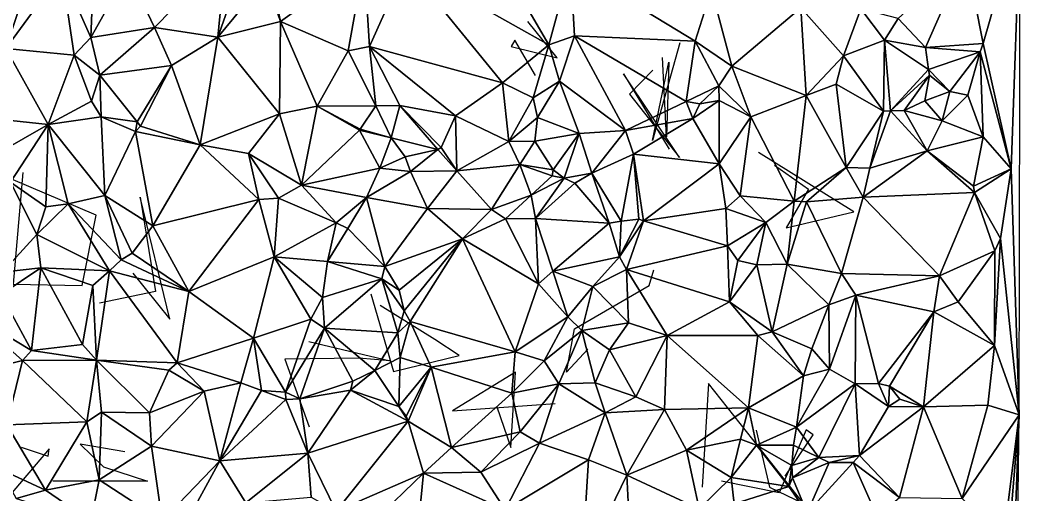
# Model space of a CAD drawing. Header units: metres. Extents: x -15.7 to 15, y -15 to 15.4.
# Drawn here: x 0.34 to 15, y -4.91 to 2.05 of the extents above; entities that cross this region are included whole.
import ezdxf

# ---------------------------------------------------------------- set-up
doc = ezdxf.new("R2010")
doc.units = ezdxf.units.M
doc.layers.add('CRACKS', color=1, linetype='Continuous')
doc.layers.add('STREET_MESH', color=7, linetype='Continuous')

msp = doc.modelspace()

# ---------------------------------------------------------------- linework, layer by layer
at = {"layer": 'CRACKS'}
for points in [[(7.895, 1.235, 0.1), (7.592, 1.755, 0.1), (7.54, 1.661, 0.1), (8.215, 1.493, 0.1), (7.784, 2.026, 0.1)], [(10.013, 1.713, 0.1), (9.612, 0.285, 0.1), (9.853, 1.432, 0.1), (9.818, 0.339, 0.1), (9.76, 1.502, 0.1)], [(9.616, 1.313, 0.1), (9.273, 0.964, 0.1), (10.008, 0.035, 0.1), (9.188, 1.26, 0.1), (9.856, 0.159, 0.1)], [(11.402, -0.079, 0.1), (11.901, -0.43, 0.1), (11.573, -0.995, 0.1), (12.562, -0.76, 0.1), (11.164, 0.107, 0.1)], [(0.381, -0.183, 0.1), (0.24, -1.819, 0.1), (1.252, -1.837, 0.1), (1.458, -0.808, 0.1), (-0.03, -0.181, 0.1)], [(1.993, -1.658, 0.1), (2.534, -2.331, 0.1), (2.103, -0.546, 0.1), (2.325, -1.926, 0.1), (1.504, -2.1, 0.1)], [(8.666, -2.773, 0.1), (8.353, -3.108, 0.1), (8.468, -2.476, 0.1), (9.562, -1.839, 0.1), (9.63, -1.609, 0.1)], [(5.482, -1.962, 0.1), (5.815, -3.098, 0.1), (6.776, -2.862, 0.1), (6.422, -2.629, 0.1), (5.619, -2.13, 0.1)], [(4.572, -2.657, 0.1), (5.768, -2.944, 0.1), (5.308, -2.902, 0.1), (4.223, -2.918, 0.1), (4.577, -3.911, 0.1)], [(7.329, -3.615, 0.1), (7.535, -4.211, 0.1), (7.603, -3.106, 0.1), (6.678, -3.675, 0.1), (8.184, -3.566, 0.1)], [(11.132, -3.956, 0.1), (11.325, -4.791, 0.1), (11.828, -5.03, 0.1), (10.435, -3.274, 0.1), (10.342, -4.791, 0.1)], [(11.557, -4.631, 0.1), (11.97, -4.026, 0.1), (11.866, -3.951, 0.1), (11.47, -4.875, 0.1), (10.623, -4.703, 0.1)], [(0.357, -4.209, 0.1), (0.753, -4.34, 0.1), (0.768, -4.23, 0.1), (-0.108, -5.258, 0.1), (-0.101, -5.376, 0.1)], [(1.876, -4.277, 0.1), (1.221, -4.163, 0.1), (1.563, -4.494, 0.1), (2.211, -4.707, 0.1), (0.822, -4.707, 0.1)]]:
    msp.add_polyline3d(points, dxfattribs=at)
at = {"layer": 'STREET_MESH'}
for points in [[(6.898, 3.732), (5.999, 2.863), (8.09, 1.684)], [(8.411, 2.853), (6.898, 3.732), (8.09, 1.684)], [(14.204, 2.988), (14.462, 1.703), (15, 3.595)], [(14.462, 1.703), (14.87, -0.132), (15, 3.595)], [(14.87, -0.132), (14.99, -3.732), (15, 3.595)], [(2.311, 1.94), (3.356, 3.009), (1.922, 2.762)], [(2.311, 1.94), (3.239, 1.796), (3.356, 3.009)], [(3.239, 1.796), (3.625, 2.891), (3.356, 3.009)], [(13.216, 2.071), (13.613, 1.647), (14.204, 2.988)], [(14.204, 2.988), (13.613, 1.647), (14.462, 1.703)], [(0.134, 1.632), (0.539, 2.853), (-0.475, 2.685)], [(0.954, 2.756), (0.539, 2.853), (0.134, 1.632)], [(3.942, 2.652), (3.625, 2.891), (3.239, 1.796)], [(4.01, 2.736), (4.16, 2.027), (5.383, 2.905)], [(5.383, 2.905), (4.16, 2.027), (5.15, 1.597)], [(5.461, 1.663), (5.383, 2.905), (5.15, 1.597)], [(5.461, 1.663), (5.999, 2.863), (5.383, 2.905)], [(7.414, 1.128), (5.999, 2.863), (5.461, 1.663)], [(5.999, 2.863), (7.414, 1.128), (8.09, 1.684)], [(8.47, 1.817), (8.411, 2.853), (8.09, 1.684)], [(8.411, 2.853), (10.238, 1.737), (10.475, 2.494)], [(8.411, 2.853), (8.47, 1.817), (10.238, 1.737)], [(1.135, 1.535), (0.954, 2.756), (0.134, 1.632)], [(1.379, 1.794), (1.416, 2.779), (0.954, 2.756)], [(1.135, 1.535), (1.379, 1.794), (0.954, 2.756)], [(1.416, 2.779), (1.379, 1.794), (1.922, 2.762)], [(1.379, 1.794), (2.311, 1.94), (1.922, 2.762)], [(3.942, 2.652), (3.239, 1.796), (4.16, 2.027)], [(4.01, 2.736), (3.942, 2.652), (4.16, 2.027)], [(10.238, 1.737), (10.777, 1.373), (10.475, 2.494)], [(10.777, 1.373), (11.788, 2.23), (10.475, 2.494)], [(11.788, 2.23), (10.777, 1.373), (11.866, 0.946)], [(12.414, 1.527), (11.788, 2.23), (11.866, 0.946)], [(12.668, 2.215), (11.788, 2.23), (12.414, 1.527)], [(13.011, 1.755), (12.668, 2.215), (12.414, 1.527)], [(12.668, 2.215), (13.011, 1.755), (13.216, 2.071)], [(13.011, 1.755), (13.613, 1.647), (13.216, 2.071)], [(1.379, 1.794), (1.509, 1.242), (2.311, 1.94)], [(2.311, 1.94), (1.509, 1.242), (2.56, 1.382)], [(2.311, 1.94), (2.56, 1.382), (3.239, 1.796)], [(3.239, 1.796), (4.143, 0.675), (4.16, 2.027)], [(4.16, 2.027), (4.143, 0.675), (4.694, 0.786)], [(4.16, 2.027), (4.694, 0.786), (5.15, 1.597)], [(1.379, 1.794), (1.135, 1.535), (1.509, 1.242)], [(3.239, 1.796), (2.56, 1.382), (2.98, 0.222)], [(4.143, 0.675), (3.239, 1.796), (2.98, 0.222)], [(8.247, 1.154), (8.47, 1.817), (8.09, 1.684)], [(8.247, 1.154), (9.218, 0.43), (8.47, 1.817)], [(8.47, 1.817), (10.107, 0.858), (10.238, 1.737)], [(9.218, 0.43), (10.107, 0.858), (8.47, 1.817)], [(0.134, 1.632), (-0.663, 0.672), (0.753, 0.518)], [(1.135, 1.535), (0.134, 1.632), (0.753, 0.518)], [(5.557, 0.794), (5.461, 1.663), (5.15, 1.597)], [(5.461, 1.663), (5.557, 0.794), (5.91, 0.797)], [(6.722, 0.644), (5.461, 1.663), (5.91, 0.797)], [(6.722, 0.644), (7.414, 1.128), (5.461, 1.663)], [(7.414, 1.128), (7.861, 0.908), (8.09, 1.684)], [(7.861, 0.908), (8.247, 1.154), (8.09, 1.684)], [(10.107, 0.858), (10.587, 1.084), (10.238, 1.737)], [(10.587, 1.084), (10.777, 1.373), (10.238, 1.737)], [(13.011, 1.755), (12.414, 1.527), (13.001, 0.716)], [(13.1, 0.719), (13.011, 1.755), (13.001, 0.716)], [(13.66, 1.324), (13.011, 1.755), (13.1, 0.719)], [(13.011, 1.755), (13.66, 1.324), (13.613, 1.647)], [(14.462, 1.703), (13.613, 1.647), (14.418, 1.584)], [(13.613, 1.647), (13.66, 1.324), (14.418, 1.584)], [(14.87, -0.132), (14.462, 1.703), (14.418, 1.584)], [(1.387, 0.859), (1.135, 1.535), (0.753, 0.518)], [(1.509, 1.242), (1.135, 1.535), (1.387, 0.859)], [(4.694, 0.786), (5.557, 0.794), (5.15, 1.597)], [(12.305, 1.111), (12.414, 1.527), (11.866, 0.946)], [(12.414, 1.527), (12.305, 1.111), (13.001, 0.716)], [(13.66, 1.324), (13.972, 1.003), (14.418, 1.584)], [(13.972, 1.003), (14.233, 0.947), (14.418, 1.584)], [(14.233, 0.947), (14.46, 0.339), (14.418, 1.584)], [(14.46, 0.339), (14.87, -0.132), (14.418, 1.584)], [(2.56, 1.382), (1.509, 1.242), (2.058, 0.559)], [(2.106, 0.493), (2.56, 1.382), (2.058, 0.559)], [(2.56, 1.382), (2.106, 0.493), (2.98, 0.222)], [(10.587, 1.084), (11.055, 0.63), (10.777, 1.373)], [(10.777, 1.373), (11.055, 0.63), (11.866, 0.946)], [(13.673, 1.242), (13.66, 1.324), (13.1, 0.719)], [(13.66, 1.324), (13.673, 1.242), (13.972, 1.003)], [(1.509, 1.242), (1.387, 0.859), (1.528, 0.631)], [(1.509, 1.242), (1.528, 0.631), (2.058, 0.559)], [(13.673, 1.242), (13.1, 0.719), (13.302, 0.725)], [(13.673, 1.242), (13.302, 0.725), (13.603, 0.864)], [(13.673, 1.242), (13.603, 0.864), (13.972, 1.003)], [(6.722, 0.644), (7.505, 0.27), (7.414, 1.128)], [(7.505, 0.27), (7.861, 0.908), (7.414, 1.128)], [(8.247, 1.154), (7.861, 0.908), (7.924, 0.623)], [(8.247, 1.154), (7.924, 0.623), (8.538, 0.386)], [(9.218, 0.43), (8.247, 1.154), (8.538, 0.386)], [(10.587, 1.084), (10.107, 0.858), (10.307, 0.824)], [(10.59, 0.871), (10.587, 1.084), (10.307, 0.824)], [(10.587, 1.084), (10.59, 0.871), (11.055, 0.63)], [(12.452, -0.113), (12.305, 1.111), (11.866, 0.946)], [(12.305, 1.111), (12.452, -0.113), (13.001, 0.716)], [(7.861, 0.908), (7.505, 0.27), (7.924, 0.623)], [(11.055, 0.63), (11.691, -0.606), (11.866, 0.946)], [(11.691, -0.606), (12.452, -0.113), (11.866, 0.946)], [(13.603, 0.864), (13.858, 0.572), (13.972, 1.003)], [(13.858, 0.572), (14.233, 0.947), (13.972, 1.003)], [(14.233, 0.947), (13.858, 0.572), (14.46, 0.339)], [(1.528, 0.631), (1.387, 0.859), (0.753, 0.518)], [(4.143, 0.675), (4.468, -0.37), (4.694, 0.786)], [(4.468, -0.37), (5.319, 0.437), (4.694, 0.786)], [(5.326, 0.449), (5.557, 0.794), (4.694, 0.786)], [(5.319, 0.437), (5.326, 0.449), (4.694, 0.786)], [(5.326, 0.449), (5.781, 0.322), (5.557, 0.794)], [(5.557, 0.794), (5.781, 0.322), (5.91, 0.797)], [(5.781, 0.322), (6.466, 0.151), (5.91, 0.797)], [(6.516, 0.18), (6.722, 0.644), (5.91, 0.797)], [(6.466, 0.151), (6.516, 0.18), (5.91, 0.797)], [(10.107, 0.858), (9.218, 0.43), (10.202, 0.606)], [(10.107, 0.858), (10.202, 0.606), (10.307, 0.824)], [(10.202, 0.606), (10.59, 0.871), (10.307, 0.824)], [(10.591, -0.058), (10.59, 0.871), (10.202, 0.606)], [(11.055, 0.63), (10.59, 0.871), (10.591, -0.058)], [(13.302, 0.725), (13.858, 0.572), (13.603, 0.864)], [(0.753, 0.518), (-0.663, 0.672), (0.015, 0.097)], [(1.528, 0.631), (0.753, 0.518), (1.581, -0.521)], [(2.033, 0.415), (1.528, 0.631), (1.581, -0.521)], [(1.528, 0.631), (2.033, 0.415), (2.058, 0.559)], [(3.689, 0.095), (4.143, 0.675), (2.98, 0.222)], [(4.143, 0.675), (3.689, 0.095), (4.468, -0.37)], [(6.516, 0.18), (6.743, -0.162), (6.722, 0.644)], [(6.743, -0.162), (7.505, 0.27), (6.722, 0.644)], [(7.505, 0.27), (7.889, 0.273), (7.924, 0.623)], [(7.924, 0.623), (7.889, 0.273), (8.538, 0.386)], [(9.218, 0.43), (9.336, 0.085), (10.202, 0.606)], [(9.336, 0.085), (10.591, -0.058), (10.202, 0.606)], [(11.055, 0.63), (10.591, -0.058), (10.898, -0.527)], [(11.691, -0.606), (11.055, 0.63), (10.898, -0.527)], [(12.452, -0.113), (12.799, -0.122), (13.001, 0.716)], [(12.799, -0.122), (13.1, 0.719), (13.001, 0.716)], [(13.1, 0.719), (12.799, -0.122), (13.641, 0.135)], [(13.302, 0.725), (13.1, 0.719), (13.641, 0.135)], [(13.858, 0.572), (13.302, 0.725), (13.641, 0.135)], [(0.201, -0.324), (0.753, 0.518), (0.015, 0.097)], [(0.717, -0.688), (0.753, 0.518), (0.201, -0.324)], [(0.753, 0.518), (0.717, -0.688), (1.046, -0.644)], [(1.581, -0.521), (0.753, 0.518), (1.046, -0.644)], [(2.033, 0.415), (2.106, 0.493), (2.058, 0.559)], [(2.106, 0.493), (2.033, 0.415), (2.98, 0.222)], [(5.781, 0.322), (5.326, 0.449), (5.319, 0.437)], [(14.46, 0.339), (13.858, 0.572), (13.641, 0.135)], [(2.288, -0.964), (2.033, 0.415), (1.581, -0.521)], [(2.033, 0.415), (2.288, -0.964), (2.98, 0.222)], [(4.468, -0.37), (5.615, -0.119), (5.319, 0.437)], [(5.615, -0.119), (5.781, 0.322), (5.319, 0.437)], [(5.985, 0.044), (5.781, 0.322), (5.615, -0.119)], [(5.781, 0.322), (5.985, 0.044), (6.466, 0.151)], [(7.889, 0.273), (8.155, -0.144), (8.538, 0.386)], [(8.155, -0.144), (8.318, -0.266), (8.538, 0.386)], [(8.318, -0.266), (8.723, -0.196), (8.538, 0.386)], [(8.723, -0.196), (9.218, 0.43), (8.538, 0.386)], [(9.218, 0.43), (8.723, -0.196), (9.336, 0.085)], [(14.319, -0.386), (14.46, 0.339), (13.641, 0.135)], [(14.46, 0.339), (14.319, -0.386), (14.87, -0.132)], [(2.288, -0.964), (3.843, -0.58), (2.98, 0.222)], [(3.843, -0.58), (3.689, 0.095), (2.98, 0.222)], [(5.985, 0.044), (6.062, -0.168), (6.466, 0.151)], [(6.466, 0.151), (6.062, -0.168), (6.743, -0.162)], [(6.516, 0.18), (6.466, 0.151), (6.743, -0.162)], [(7.505, 0.27), (6.743, -0.162), (7.667, -0.066)], [(7.889, 0.273), (7.505, 0.27), (7.667, -0.066)], [(8.155, -0.144), (7.889, 0.273), (7.667, -0.066)], [(4.468, -0.37), (3.689, 0.095), (4.129, -0.559)], [(3.689, 0.095), (3.843, -0.58), (4.129, -0.559)], [(6.062, -0.168), (5.985, 0.044), (5.615, -0.119)], [(8.723, -0.196), (9.155, -0.899), (9.336, 0.085)], [(9.155, -0.899), (9.41, -0.87), (9.336, 0.085)], [(9.336, 0.085), (9.482, -0.891), (10.591, -0.058)], [(9.41, -0.87), (9.482, -0.891), (9.336, 0.085)], [(13.641, 0.135), (12.799, -0.122), (12.699, -0.544)], [(14.332, -0.477), (13.641, 0.135), (12.699, -0.544)], [(14.332, -0.477), (14.319, -0.386), (13.641, 0.135)], [(5.418, -0.552), (5.615, -0.119), (4.468, -0.37)], [(5.418, -0.552), (6.062, -0.168), (5.615, -0.119)], [(6.743, -0.162), (7.253, -0.727), (7.667, -0.066)], [(7.253, -0.727), (7.833, -0.515), (7.667, -0.066)], [(8.14, -0.233), (8.155, -0.144), (7.667, -0.066)], [(7.833, -0.515), (8.14, -0.233), (7.667, -0.066)], [(8.14, -0.233), (8.318, -0.266), (8.155, -0.144)], [(9.482, -0.891), (10.689, -0.712), (10.591, -0.058)], [(10.591, -0.058), (10.689, -0.712), (10.898, -0.527)], [(11.691, -0.606), (11.868, -0.612), (12.452, -0.113)], [(12.452, -0.113), (11.868, -0.612), (12.699, -0.544)], [(12.799, -0.122), (12.452, -0.113), (12.699, -0.544)], [(14.319, -0.386), (14.332, -0.477), (14.87, -0.132)], [(14.87, -0.132), (14.332, -0.477), (14.716, -1.151)], [(14.99, -3.732), (14.87, -0.132), (14.716, -1.151)], [(6.315, -0.712), (6.062, -0.168), (5.418, -0.552)], [(6.062, -0.168), (6.315, -0.712), (6.743, -0.162)], [(6.315, -0.712), (7.253, -0.727), (6.743, -0.162)], [(8.14, -0.233), (7.833, -0.515), (8.318, -0.266)], [(7.833, -0.515), (7.897, -0.86), (8.318, -0.266)], [(8.318, -0.266), (7.897, -0.86), (8.472, -0.338)], [(8.723, -0.196), (8.318, -0.266), (8.472, -0.338)], [(8.976, -0.925), (8.723, -0.196), (8.472, -0.338)], [(8.976, -0.925), (9.155, -0.899), (8.723, -0.196)], [(0.082, -1.642), (0.586, -1.094), (0.201, -0.324)], [(0.586, -1.094), (0.717, -0.688), (0.201, -0.324)], [(4.974, -0.921), (4.468, -0.37), (4.129, -0.559)], [(4.974, -0.921), (5.418, -0.552), (4.468, -0.37)], [(7.897, -0.86), (8.976, -0.925), (8.472, -0.338)], [(1.821, -1.461), (1.581, -0.521), (1.046, -0.644)], [(1.984, -1.364), (2.288, -0.964), (1.581, -0.521)], [(1.821, -1.461), (1.984, -1.364), (1.581, -0.521)], [(3.843, -0.58), (2.288, -0.964), (2.816, -1.925)], [(4.068, -1.417), (3.843, -0.58), (2.816, -1.925)], [(3.843, -0.58), (4.068, -1.417), (4.129, -0.559)], [(4.068, -1.417), (4.974, -0.921), (4.129, -0.559)], [(5.144, -1.002), (5.418, -0.552), (4.974, -0.921)], [(5.418, -0.552), (5.144, -1.002), (5.689, -1.56)], [(6.315, -0.712), (5.418, -0.552), (5.689, -1.56)], [(7.833, -0.515), (7.253, -0.727), (7.458, -0.864)], [(7.897, -0.86), (7.833, -0.515), (7.458, -0.864)], [(10.689, -0.712), (11.275, -0.917), (10.898, -0.527)], [(11.275, -0.917), (11.691, -0.606), (10.898, -0.527)], [(11.868, -0.612), (12.382, -1.661), (12.699, -0.544)], [(12.382, -1.661), (13.822, -1.698), (12.699, -0.544)], [(13.822, -1.698), (14.332, -0.477), (12.699, -0.544)], [(14.629, -1.329), (14.332, -0.477), (13.822, -1.698)], [(14.332, -0.477), (14.629, -1.329), (14.716, -1.151)], [(0.586, -1.094), (1.653, -1.625), (1.046, -0.644)], [(0.717, -0.688), (0.586, -1.094), (1.046, -0.644)], [(1.653, -1.625), (1.821, -1.461), (1.046, -0.644)], [(6.825, -1.154), (6.315, -0.712), (5.689, -1.56)], [(7.253, -0.727), (6.315, -0.712), (6.825, -1.154)], [(7.458, -0.864), (7.253, -0.727), (6.825, -1.154)], [(10.689, -0.712), (9.482, -0.891), (10.713, -1.256)], [(11.275, -0.917), (10.689, -0.712), (10.713, -1.256)], [(11.691, -0.606), (11.275, -0.917), (11.584, -1.525)], [(11.868, -0.612), (11.691, -0.606), (11.584, -1.525)], [(12.382, -1.661), (11.868, -0.612), (11.584, -1.525)], [(7.458, -0.864), (6.825, -1.154), (7.941, -1.817)], [(7.897, -0.86), (7.458, -0.864), (7.941, -1.817)], [(8.976, -0.925), (7.897, -0.86), (8.15, -1.627)], [(8.15, -1.627), (7.897, -0.86), (7.941, -1.817)], [(9.41, -0.87), (9.129, -1.417), (9.482, -0.891)], [(9.41, -0.87), (9.155, -0.899), (9.129, -1.417)], [(2.288, -0.964), (1.984, -1.364), (2.816, -1.925)], [(4.849, -1.486), (4.974, -0.921), (4.068, -1.417)], [(5.144, -1.002), (4.974, -0.921), (4.849, -1.486)], [(5.144, -1.002), (4.849, -1.486), (5.689, -1.56)], [(8.976, -0.925), (8.15, -1.627), (9.129, -1.417)], [(9.155, -0.899), (8.976, -0.925), (9.129, -1.417)], [(9.129, -1.417), (9.233, -1.604), (9.482, -0.891)], [(9.482, -0.891), (9.233, -1.604), (10.713, -1.256)], [(10.865, -1.475), (11.275, -0.917), (10.713, -1.256)], [(11.14, -1.538), (11.275, -0.917), (10.865, -1.475)], [(11.275, -0.917), (11.14, -1.538), (11.584, -1.525)], [(0.586, -1.094), (0.082, -1.642), (0.647, -1.581)], [(1.653, -1.625), (0.586, -1.094), (0.647, -1.581)], [(5.9, -1.909), (6.825, -1.154), (5.689, -1.56)], [(5.9, -1.909), (5.971, -2.211), (6.825, -1.154)], [(5.971, -2.211), (6.059, -2.366), (6.825, -1.154)], [(6.059, -2.366), (7.601, -2.81), (6.825, -1.154)], [(6.825, -1.154), (7.601, -2.81), (7.941, -1.817)], [(14.625, -2.72), (14.99, -3.732), (14.716, -1.151)], [(14.629, -1.329), (14.625, -2.72), (14.716, -1.151)], [(9.233, -1.604), (10.74, -2.079), (10.713, -1.256)], [(10.74, -2.079), (10.865, -1.475), (10.713, -1.256)], [(1.821, -1.461), (1.653, -1.625), (2.816, -1.925)], [(1.984, -1.364), (1.821, -1.461), (2.816, -1.925)], [(3.765, -2.608), (4.068, -1.417), (2.816, -1.925)], [(3.765, -2.608), (4.602, -2.331), (4.068, -1.417)], [(4.849, -1.486), (4.068, -1.417), (4.772, -2.017)], [(4.068, -1.417), (4.602, -2.331), (4.772, -2.017)], [(9.129, -1.417), (8.15, -1.627), (8.735, -1.854)], [(9.129, -1.417), (8.735, -1.854), (9.233, -1.604)], [(14.093, -2.08), (14.629, -1.329), (13.822, -1.698)], [(14.629, -1.329), (14.093, -2.08), (14.625, -2.72)], [(0.063, -1.969), (0.507, -2.791), (0.647, -1.581)], [(0.082, -1.642), (0.063, -1.969), (0.647, -1.581)], [(0.507, -2.791), (1.257, -2.702), (0.647, -1.581)], [(1.405, -1.841), (1.653, -1.625), (0.647, -1.581)], [(1.257, -2.702), (1.405, -1.841), (0.647, -1.581)], [(5.643, -1.742), (4.849, -1.486), (4.772, -2.017)], [(4.849, -1.486), (5.643, -1.742), (5.689, -1.56)], [(5.643, -1.742), (5.9, -1.909), (5.689, -1.56)], [(9.233, -1.604), (8.735, -1.854), (9.258, -2.388)], [(9.233, -1.604), (9.828, -2.57), (10.74, -2.079)], [(9.828, -2.57), (9.233, -1.604), (9.258, -2.388)], [(10.74, -2.079), (11.14, -1.538), (10.865, -1.475)], [(10.74, -2.079), (11.365, -2.517), (11.14, -1.538)], [(11.14, -1.538), (11.365, -2.517), (11.584, -1.525)], [(11.365, -2.517), (12.196, -2.12), (11.584, -1.525)], [(12.196, -2.12), (12.382, -1.661), (11.584, -1.525)], [(1.405, -1.841), (1.46, -2.931), (1.653, -1.625)], [(1.46, -2.931), (2.643, -2.972), (1.653, -1.625)], [(1.653, -1.625), (2.643, -2.972), (2.816, -1.925)], [(5.643, -1.742), (4.772, -2.017), (4.805, -2.465)], [(5.877, -2.534), (5.643, -1.742), (4.805, -2.465)], [(5.643, -1.742), (5.971, -2.211), (5.9, -1.909)], [(5.643, -1.742), (5.877, -2.534), (5.971, -2.211)], [(8.373, -2.298), (8.15, -1.627), (7.941, -1.817)], [(8.735, -1.854), (8.15, -1.627), (8.373, -2.298)], [(12.196, -2.12), (12.593, -1.979), (12.382, -1.661)], [(12.382, -1.661), (12.593, -1.979), (13.822, -1.698)], [(12.593, -1.979), (13.735, -2.226), (13.822, -1.698)], [(13.735, -2.226), (14.093, -2.08), (13.822, -1.698)], [(1.405, -1.841), (1.257, -2.702), (1.46, -2.931)], [(7.601, -2.81), (8.373, -2.298), (7.941, -1.817)], [(8.735, -1.854), (8.373, -2.298), (8.578, -2.497)], [(8.735, -1.854), (8.578, -2.497), (9.258, -2.388)], [(0.063, -1.969), (-0.41, -2.24), (0.507, -2.791)], [(2.643, -2.972), (3.765, -2.608), (2.816, -1.925)], [(4.772, -2.017), (4.602, -2.331), (4.805, -2.465)], [(12.209, -3.064), (12.593, -1.979), (12.196, -2.12)], [(12.209, -3.064), (12.582, -3.278), (12.593, -1.979)], [(12.582, -3.278), (12.923, -3.272), (12.593, -1.979)], [(12.593, -1.979), (12.923, -3.272), (13.735, -2.226)], [(10.74, -2.079), (9.828, -2.57), (11.155, -2.569)], [(11.365, -2.517), (10.74, -2.079), (11.155, -2.569)], [(11.946, -2.768), (12.196, -2.12), (11.365, -2.517)], [(11.946, -2.768), (12.209, -3.064), (12.196, -2.12)], [(14.093, -2.08), (13.735, -2.226), (14.625, -2.72)], [(-0.41, -2.24), (-0.578, -3.177), (0.376, -2.938)], [(-0.41, -2.24), (0.376, -2.938), (0.507, -2.791)], [(3.765, -2.608), (4.23, -3.4), (4.602, -2.331)], [(4.602, -2.331), (4.23, -3.4), (4.805, -2.465)], [(5.971, -2.211), (5.877, -2.534), (6.059, -2.366)], [(8.024, -2.94), (8.373, -2.298), (7.601, -2.81)], [(8.373, -2.298), (8.024, -2.94), (8.578, -2.497)], [(12.923, -3.272), (13.088, -3.312), (13.735, -2.226)], [(13.735, -2.226), (13.088, -3.312), (13.586, -3.618)], [(13.735, -2.226), (13.586, -3.618), (14.625, -2.72)], [(4.23, -3.4), (4.44, -3.5), (4.805, -2.465)], [(4.44, -3.5), (5.221, -3.239), (4.805, -2.465)], [(5.221, -3.239), (5.543, -3.083), (4.805, -2.465)], [(5.543, -3.083), (5.877, -2.534), (4.805, -2.465)], [(6.059, -2.366), (5.877, -2.534), (5.911, -2.892)], [(6.059, -2.366), (5.911, -2.892), (6.368, -3.037)], [(7.601, -2.81), (6.059, -2.366), (6.368, -3.037)], [(8.578, -2.497), (8.98, -2.783), (9.258, -2.388)], [(8.98, -2.783), (9.828, -2.57), (9.258, -2.388)], [(3.577, -3.263), (3.765, -2.608), (2.643, -2.972)], [(3.765, -2.608), (3.577, -3.263), (3.881, -3.376)], [(4.23, -3.4), (3.765, -2.608), (3.881, -3.376)], [(5.911, -2.892), (5.877, -2.534), (5.543, -3.083)], [(8.578, -2.497), (8.024, -2.94), (8.24, -3.277)], [(8.773, -3.266), (8.578, -2.497), (8.24, -3.277)], [(8.773, -3.266), (8.98, -2.783), (8.578, -2.497)], [(8.98, -2.783), (9.369, -3.47), (9.828, -2.57)], [(9.828, -2.57), (9.369, -3.47), (9.79, -3.653)], [(11.019, -3.633), (9.828, -2.57), (9.79, -3.653)], [(9.828, -2.57), (11.019, -3.633), (11.155, -2.569)], [(11.019, -3.633), (11.828, -3.163), (11.155, -2.569)], [(11.828, -3.163), (11.365, -2.517), (11.155, -2.569)], [(11.828, -3.163), (11.946, -2.768), (11.365, -2.517)], [(1.46, -2.931), (1.257, -2.702), (0.507, -2.791)], [(8.98, -2.783), (8.773, -3.266), (9.369, -3.47)], [(11.946, -2.768), (11.828, -3.163), (12.209, -3.064)], [(13.586, -3.618), (14.528, -3.59), (14.625, -2.72)], [(14.625, -2.72), (14.528, -3.59), (14.99, -3.732)], [(0.376, -2.938), (1.46, -2.931), (0.507, -2.791)], [(0.376, -2.938), (1.321, -3.836), (1.46, -2.931)], [(1.46, -2.931), (1.321, -3.836), (1.536, -3.692)], [(2.236, -3.703), (1.46, -2.931), (1.536, -3.692)], [(2.52, -3.08), (1.46, -2.931), (2.236, -3.703)], [(2.52, -3.08), (2.643, -2.972), (1.46, -2.931)], [(5.893, -3.61), (5.911, -2.892), (5.543, -3.083)], [(5.911, -2.892), (5.893, -3.61), (6.368, -3.037)], [(7.551, -3.418), (7.601, -2.81), (6.368, -3.037)], [(7.551, -3.418), (8.024, -2.94), (7.601, -2.81)], [(0.376, -2.938), (-0.578, -3.177), (0.148, -3.881)], [(1.321, -3.836), (0.376, -2.938), (0.148, -3.881)], [(2.52, -3.08), (3.039, -3.385), (2.643, -2.972)], [(3.039, -3.385), (3.577, -3.263), (2.643, -2.972)], [(5.893, -3.61), (5.999, -3.753), (6.368, -3.037)], [(5.999, -3.753), (6.031, -3.827), (6.368, -3.037)], [(6.031, -3.827), (6.664, -4.21), (6.368, -3.037)], [(6.664, -4.21), (7.551, -3.418), (6.368, -3.037)], [(8.024, -2.94), (7.551, -3.418), (8.24, -3.277)], [(12.209, -3.064), (11.828, -3.163), (11.724, -3.915)], [(12.582, -3.278), (12.209, -3.064), (11.724, -3.915)], [(3.039, -3.385), (2.52, -3.08), (2.236, -3.703)], [(5.187, -3.371), (5.543, -3.083), (5.221, -3.239)], [(5.187, -3.371), (5.893, -3.61), (5.543, -3.083)], [(11.828, -3.163), (11.019, -3.633), (11.724, -3.915)], [(3.268, -4.408), (3.577, -3.263), (3.039, -3.385)], [(3.577, -3.263), (3.268, -4.408), (3.881, -3.376)], [(4.44, -3.5), (5.187, -3.371), (5.221, -3.239)], [(4.44, -3.5), (4.559, -4.293), (5.187, -3.371)], [(4.559, -4.293), (6.031, -3.827), (5.187, -3.371)], [(6.031, -3.827), (5.893, -3.61), (5.187, -3.371)], [(7.551, -3.418), (7.673, -3.984), (8.24, -3.277)], [(7.673, -3.984), (7.956, -4.149), (8.24, -3.277)], [(7.956, -4.149), (8.917, -3.703), (8.24, -3.277)], [(8.917, -3.703), (8.773, -3.266), (8.24, -3.277)], [(9.369, -3.47), (8.773, -3.266), (8.917, -3.703)], [(12.582, -3.278), (11.724, -3.915), (12.049, -4.359)], [(12.645, -4.327), (12.582, -3.278), (12.049, -4.359)], [(12.923, -3.272), (12.582, -3.278), (13.07, -3.613)], [(12.582, -3.278), (12.645, -4.327), (13.07, -3.613)], [(13.088, -3.312), (12.923, -3.272), (13.07, -3.613)], [(13.237, -3.503), (13.088, -3.312), (13.07, -3.613)], [(13.088, -3.312), (13.237, -3.503), (13.586, -3.618)], [(2.266, -4.191), (3.039, -3.385), (2.236, -3.703)], [(2.266, -4.191), (3.268, -4.408), (3.039, -3.385)], [(3.268, -4.408), (4.238, -3.507), (3.881, -3.376)], [(4.238, -3.507), (3.268, -4.408), (4.559, -4.293)], [(4.238, -3.507), (4.23, -3.4), (3.881, -3.376)], [(4.23, -3.4), (4.238, -3.507), (4.44, -3.5)], [(4.238, -3.507), (4.559, -4.293), (4.44, -3.5)], [(7.673, -3.984), (7.551, -3.418), (6.664, -4.21)], [(9.369, -3.47), (8.917, -3.703), (9.79, -3.653)], [(13.586, -3.618), (13.237, -3.503), (13.07, -3.613)], [(5.893, -3.61), (6.031, -3.827), (5.999, -3.753)], [(8.917, -3.703), (9.236, -4.619), (9.79, -3.653)], [(9.236, -4.619), (10.111, -4.251), (9.79, -3.653)], [(10.111, -4.251), (11.019, -3.633), (9.79, -3.653)], [(11.019, -3.633), (10.111, -4.251), (10.902, -4.089)], [(11.138, -4.177), (11.019, -3.633), (10.902, -4.089)], [(11.019, -3.633), (11.138, -4.177), (11.724, -3.915)], [(12.645, -4.327), (13.586, -3.618), (13.07, -3.613)], [(13.586, -3.618), (12.645, -4.327), (13.232, -4.943)], [(14.151, -4.96), (13.586, -3.618), (13.232, -4.943)], [(14.528, -3.59), (13.586, -3.618), (14.151, -4.96)], [(14.528, -3.59), (14.151, -4.96), (14.99, -3.732)], [(1.321, -3.836), (1.501, -4.683), (1.536, -3.692)], [(1.501, -4.683), (2.266, -4.191), (1.536, -3.692)], [(2.266, -4.191), (2.236, -3.703), (1.536, -3.692)], [(8.917, -3.703), (7.956, -4.149), (8.674, -4.39)], [(9.236, -4.619), (8.917, -3.703), (8.674, -4.39)], [(14.99, -3.732), (14.151, -4.96), (14.757, -5.565)], [(14.69, -7.316), (14.99, -3.732), (14.757, -5.565)], [(14.69, -7.316), (14.748, -10.119), (14.99, -3.732)], [(14.99, -3.732), (14.748, -10.119), (14.857, -14.372)], [(0.042, -4.527), (0.711, -4.838), (0.148, -3.881)], [(0.711, -4.838), (1.321, -3.836), (0.148, -3.881)], [(0.711, -4.838), (1.501, -4.683), (1.321, -3.836)], [(6.031, -3.827), (4.559, -4.293), (4.973, -5.144)], [(6.031, -3.827), (4.973, -5.144), (6.257, -4.588)], [(6.664, -4.21), (6.031, -3.827), (6.257, -4.588)], [(11.724, -3.915), (11.138, -4.177), (11.678, -4.177)], [(11.724, -3.915), (11.678, -4.177), (12.049, -4.359)], [(7.673, -3.984), (6.664, -4.21), (7.094, -4.573)], [(7.956, -4.149), (7.673, -3.984), (7.094, -4.573)], [(10.111, -4.251), (10.765, -4.652), (10.902, -4.089)], [(10.765, -4.652), (11.138, -4.177), (10.902, -4.089)], [(2.422, -5.288), (2.266, -4.191), (1.501, -4.683)], [(3.268, -4.408), (2.266, -4.191), (2.422, -5.288)], [(6.664, -4.21), (6.257, -4.588), (7.094, -4.573)], [(7.453, -5.123), (7.956, -4.149), (7.094, -4.573)], [(7.956, -4.149), (7.453, -5.123), (8.674, -4.39)], [(10.111, -4.251), (9.236, -4.619), (10.295, -5.109)], [(10.765, -4.652), (10.111, -4.251), (10.295, -5.109)], [(11.138, -4.177), (10.765, -4.652), (11.61, -4.785)], [(11.656, -4.476), (11.138, -4.177), (11.61, -4.785)], [(11.138, -4.177), (11.656, -4.476), (11.678, -4.177)], [(11.678, -4.177), (11.656, -4.476), (12.049, -4.359)], [(4.559, -4.293), (3.268, -4.408), (3.652, -5.022)], [(4.559, -4.293), (3.652, -5.022), (4.609, -4.939)], [(4.559, -4.293), (4.609, -4.939), (4.973, -5.144)], [(8.674, -4.39), (7.453, -5.123), (8.576, -5.973)], [(9.236, -4.619), (8.674, -4.39), (8.576, -5.973)], [(11.656, -4.476), (11.666, -4.656), (12.049, -4.359)], [(11.666, -4.656), (12.203, -4.431), (12.049, -4.359)], [(12.203, -4.431), (12.645, -4.327), (12.049, -4.359)], [(12.203, -4.431), (12.553, -4.432), (12.645, -4.327)], [(12.645, -4.327), (12.553, -4.432), (13.232, -4.943)], [(0.283, -4.959), (0.711, -4.838), (0.042, -4.527)], [(2.714, -5.428), (3.268, -4.408), (2.422, -5.288)], [(3.268, -4.408), (2.714, -5.428), (3.652, -5.022)], [(11.666, -4.656), (11.656, -4.476), (11.61, -4.785)], [(11.666, -4.656), (11.879, -5.169), (12.203, -4.431)], [(11.879, -5.169), (12.553, -4.432), (12.203, -4.431)], [(12.553, -4.432), (11.879, -5.169), (12.907, -5.22)], [(13.232, -4.943), (12.553, -4.432), (12.907, -5.22)], [(0.711, -4.838), (1.376, -5.293), (1.501, -4.683)], [(1.376, -5.293), (2.422, -5.288), (1.501, -4.683)], [(6.257, -4.588), (4.973, -5.144), (5.538, -5.281)], [(6.257, -4.588), (5.538, -5.281), (6.136, -5.791)], [(7.453, -5.123), (6.257, -4.588), (6.136, -5.791)], [(6.257, -4.588), (7.453, -5.123), (7.094, -4.573)], [(9.236, -4.619), (8.576, -5.973), (9.296, -5.79)], [(10.295, -5.109), (9.236, -4.619), (9.296, -5.79)], [(10.811, -5.037), (10.765, -4.652), (10.295, -5.109)], [(10.765, -4.652), (10.811, -5.037), (11.61, -4.785)], [(11.879, -5.169), (11.666, -4.656), (11.61, -4.785)], [(10.811, -5.037), (11.879, -5.169), (11.61, -4.785)], [(0.711, -4.838), (0.283, -4.959), (1.376, -5.293)]]:
    msp.add_3dface(points, dxfattribs=at)

doc.saveas('drawing.dxf')
